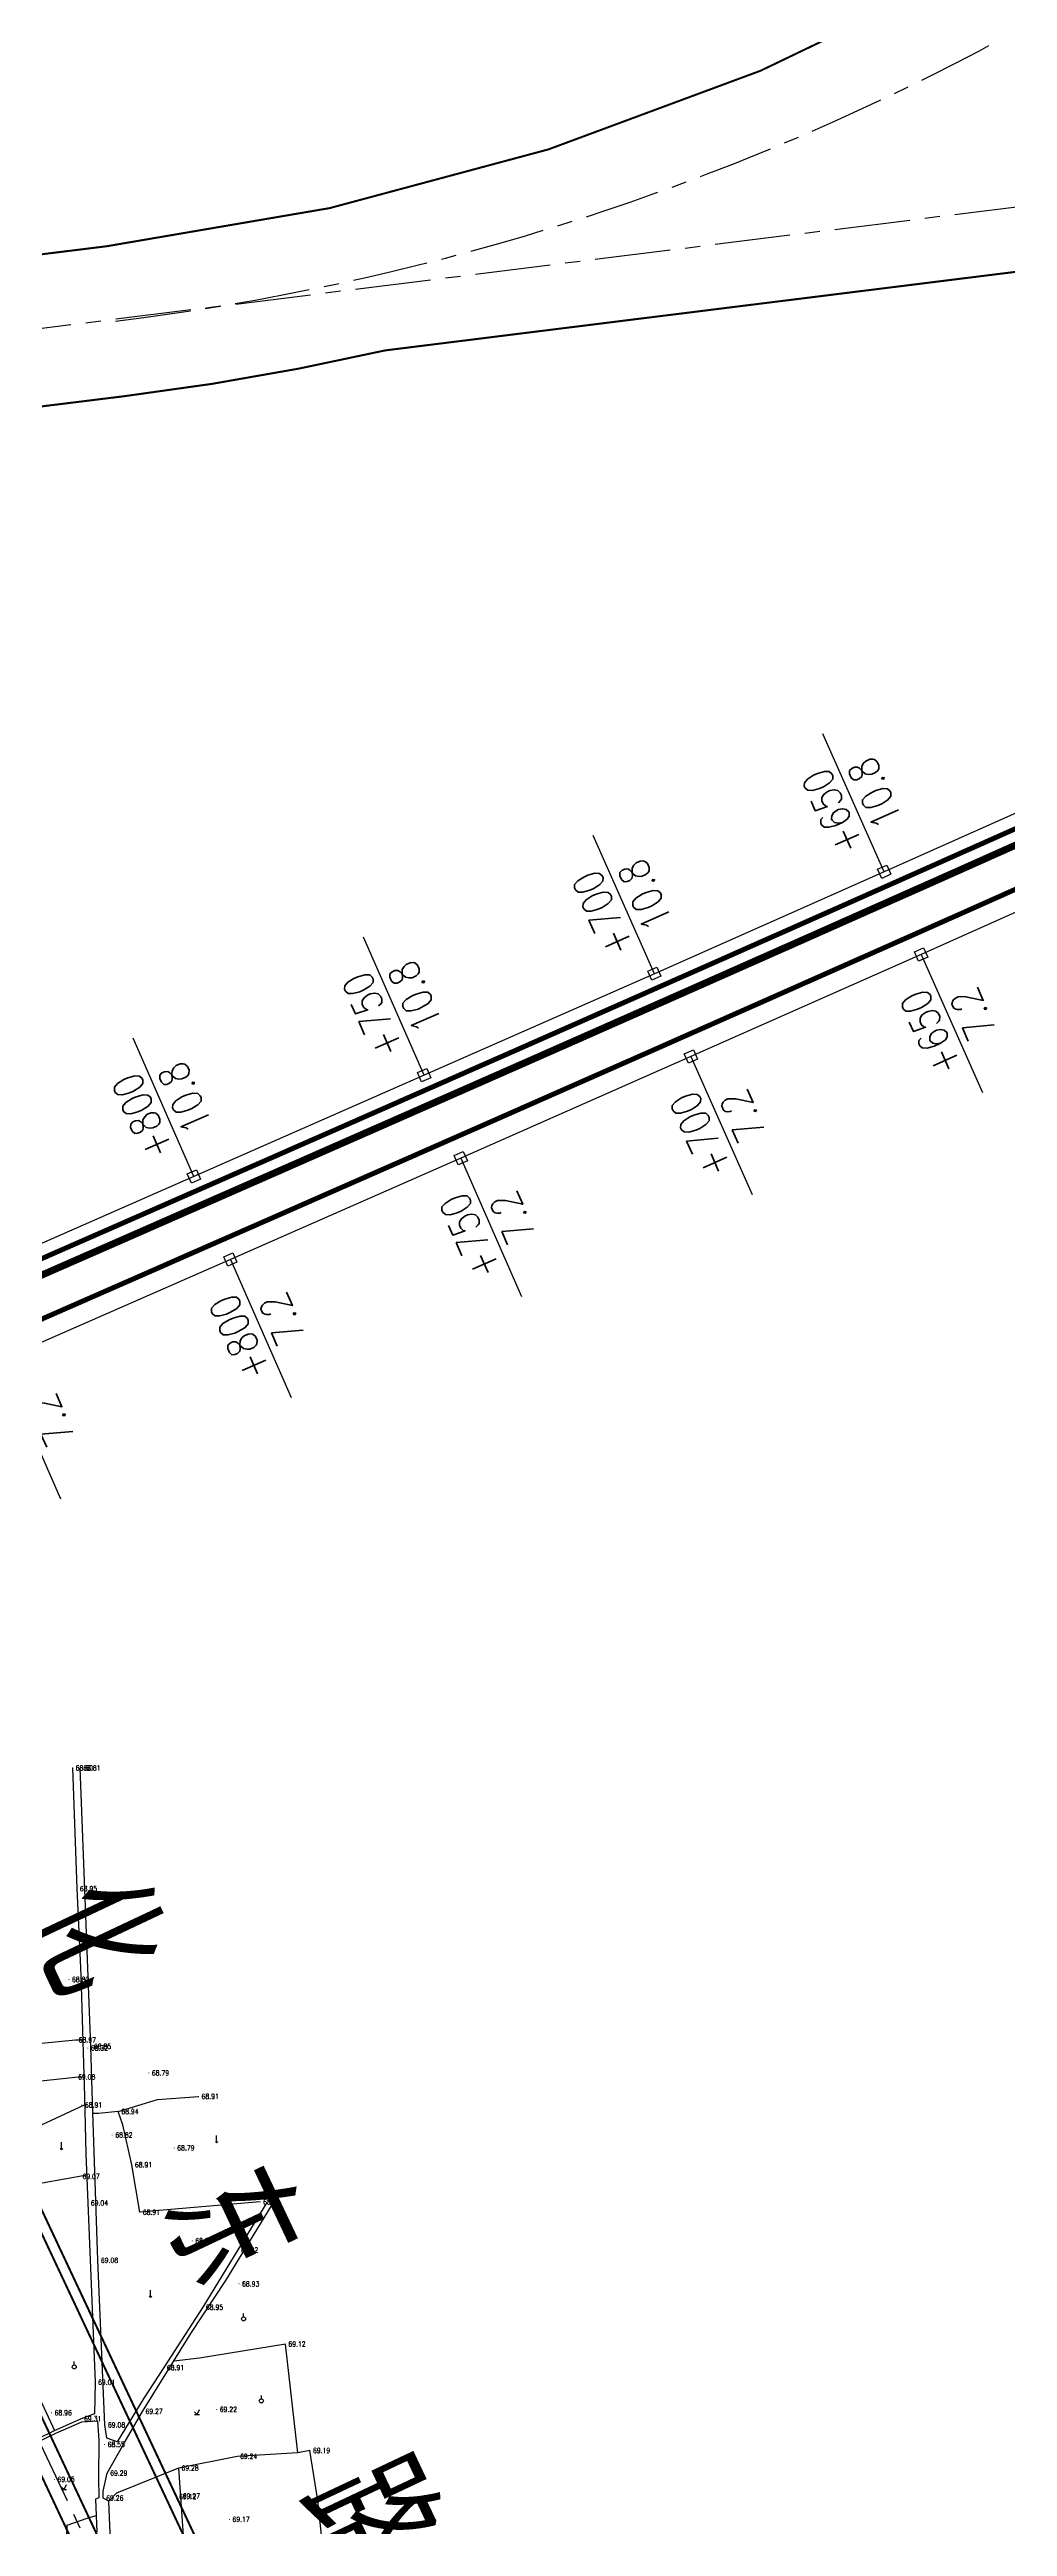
# Model space of a CAD drawing. Extents: x 10519 to 17598, y -625 to 2857.
# Drawn here: x 13254.3 to 13444.7, y 1949 to 2441.1 of the extents above; entities that cross this region are included whole.
import ezdxf
from ezdxf.enums import TextEntityAlignment as Align

# ---------------------------------------------------------------- set-up
doc = ezdxf.new("R2010")
doc.units = 0
doc.header["$MEASUREMENT"] = 0
doc.linetypes.add('CENTER', pattern=[2, 1.25, -0.25, 0.25, -0.25])
doc.linetypes.add('CENTERX2', pattern=[4, 2.5, -0.5, 0.5, -0.5])
doc.layers.get('0').update_dxf_attribs({"linetype": 'CONTINUOUS'})
doc.layers.get('DEFPOINTS').update_dxf_attribs({"linetype": 'CONTINUOUS'})
for name, color, linetype in [('00000衢化东路中线', 1, 'CENTER'), ('00000道路边线', 2, 'CONTINUOUS'), ('0000原地形', 252, 'CONTINUOUS'), ('0000道路坐标', 3, 'CENTER'), ('0000铁路', 105, 'CONTINUOUS'), ('000道路名称', 6, 'CONTINUOUS'), ('GCD', 224, 'CONTINUOUS')]:
    doc.layers.add(name, color=color, linetype=linetype)
doc.styles.add('HZ', font='txt8.shx', dxfattribs={"width": 0.8, "bigfont": 'hz.shx'})
doc.styles.get("Standard").update_dxf_attribs({"font": 'txt8.shx', "width": 0.8, "bigfont": 'hz.shx'})
doc.dimstyles.get("Standard").update_dxf_attribs({"dimtxt": 10, "dimasz": 3, "dimexe": 0.18, "dimexo": 0.0625, "dimgap": 2, "dimtad": 0, "dimdec": 1, "dimzin": 0, "dimdsep": 46, "dimtxsty": 'Standard', "dimblk": 'ARCHTICK', "dimcen": 0.09, "dimadec": 0, "dimazin": 0, "dimtfac": 1, "dimtdec": 1, "dimtofl": 0, "dimtmove": 0, "dimatfit": 3, "dimldrblk": 'ARCHTICK', "dimfxl": 1, "dimtolj": 1, "dimtzin": 0, "dimarcsym": 0})

# ---------------------------------------------------------------- blocks, each defined once
blk = doc.blocks.new('GC200')
at = {"linetype": 'Continuous', "const_width": 0.2, "flags": 128}
blk.add_lwpolyline([(-0.1, 0, 1), (0.1, 0, 1)], format="xyb", close=True, dxfattribs=at)
blk = doc.blocks.new('_ARCHTICK')
at = {"color": 0, "linetype": 'ByBlock', "const_width": 0.15}
blk.add_lwpolyline([(-0.5, -0.5), (0.5, 0.5)], dxfattribs=at)
blk = doc.blocks.new('*D40')
at = {"layer": '0000道路坐标', "color": 0, "linetype": 'ByBlock', "lineweight": -2}
blk.add_line((13182.22, 2271.03), (13126.34, 2257.41), dxfattribs=at)
at = {"layer": 'DEFPOINTS', "color": 0, "linetype": 'ByBlock'}
for p in [(13612.11, 2375.84), (13126.34, 2257.41)]:
    blk.add_point(p, dxfattribs=at)
at = {"layer": '0000道路坐标', "color": 0, "linetype": 'ByBlock', "lineweight": -2, "xscale": 3, "yscale": 3, "zscale": 3, "rotation": 193.7009052292141}
blk.add_blockref('_ARCHTICK', (13126.34, 2257.41), dxfattribs=at)
at = {"layer": '0000道路坐标', "color": 0, "linetype": 'ByBlock', "insert": (13184.16, 2271.51), "char_height": 10, "attachment_point": 5, "rotation": 13.7009}
blk.add_mtext('\\A1;R500.0', dxfattribs=at)

msp = doc.modelspace()

# ---------------------------------------------------------------- linework, layer by layer
at = {"layer": '00000衢化东路中线', "color": 6, "linetype": 'CENTERX2', "ltscale": 6}
for p, q in [((14187.39, 2502.16), (12094.78, 2241.43)), ((13159.57, 2163.23), (13293.33, 1878.52))]:
    msp.add_line(p, q, dxfattribs=at)
msp.add_arc((13206.15, 2883.39), 500, 277.0425, 356.352, dxfattribs=at)
at = {"layer": '00000道路边线', "const_width": 0.4}
for points in [[(13664.38, 2724.48, -0.285947), (13265.61, 2402.05, 0.285947), (13664.38, 2724.48, 0.067145), (13690.11, 2851.58)], [(13321, 2381.36, -0.025502), (13269.29, 2372.28, 0.025502), (13321, 2381.36, -0.025502), (13269.29, 2372.28, 0.025502), (13321, 2381.36), (14110.35, 2479.71)], [(13148.11, 2387.54, -0.439795), (13125.67, 2406.66, 0.439795), (13148.11, 2387.54), (13265.61, 2402.05), (13148.11, 2387.54, -0.439795), (13125.67, 2406.66, 0.439795), (13148.11, 2387.54), (13265.61, 2402.05), (13148.11, 2387.54)], [(13154.59, 2358.11), (13269.29, 2372.28), (13149.25, 2357.45, 0.40253), (13131.77, 2335.95, 0.089321), (13175.86, 2170.88), (13298.54, 1909.76, 0.45748), (13320.39, 1903.63), (13327.02, 1893.62), (13322.37, 1890.55, 0.381993), (13317.3, 1871.2), (13408.08, 1693.99, 0.447185), (13429.7, 1688.32)], [(13133.11, 2344.97, 0.093989), (13177.67, 2171.73), (13303.53, 1903.83)], [(13157.31, 2162.17, -0.087895), (13111.58, 2331.41, -1), (13116.56, 2331.86, 0.087895), (13161.83, 2164.29), (13284.51, 1903.16, -1), (13279.98, 1901.04), (13157.31, 2162.17)]]:
    msp.add_lwpolyline(points, format="xyb", dxfattribs=at)
at = {"layer": '00000道路边线'}
msp.add_lwpolyline([(13432.77, 1692.74, 0.4, 0.4, 0), (13428.6, 1689.98, 0.4, 0.4, -0.447185), (13409.86, 1694.9, 0.4, 0.4, 0), (13319.08, 1872.11, 0.4, 0.4, -0.381993), (13323.48, 1888.88, 0.4, 0.4, 0), (13329.79, 1893.05, 0.4, 0.4, 0), (13320.87, 1906.53, 0.4, 0.4, -0.50504), (13300.35, 1910.61, 0.4, 0.4, 0), (13177.67, 2171.73, 0.4, 0.4, -0.089321), (13133.76, 2336.11, 0.4, 0.4, -0.40253), (13149.49, 2355.46, 0.4, 0.4, 0), (13154.84, 2356.12, 0, 0, 0)], format="xyseb", dxfattribs=at)
at = {"layer": '0000原地形', "linetype": 'Continuous'}
for p, q in [((13258.9, 2099.71), (13259.75, 2075.72)), ((13262.53, 2044.37), (13260.42, 2099.7)), ((13259.75, 2075.72), (13260.53, 2058.53)), ((13260.53, 2058.53), (13261.3, 2034.41)), ((13233.34, 2043.14, 69), (13259.51, 2045.66, 69)), ((13259.51, 2045.66, 69), (13260.94, 2045.71, 69)), ((13262.95, 2031.23), (13262.53, 2044.37)), ((13234.48, 2035.62, 69.08), (13259.39, 2038.29, 69.08)), ((13259.39, 2038.29, 69.08), (13261.18, 2038.35, 69.08)), ((13261.34, 2032.75), (13233.86, 2019.99)), ((13261.3, 2034.41), (13261.56, 2023.06)), ((13267.99, 2031.44, 68.91), (13275.8, 2033.8, 68.91)), ((13275.8, 2033.8, 68.91), (13283.93, 2034.43, 68.91)), ((13263.93, 2001.87), (13262.95, 2031.23)), ((13264.07, 2031.06, 68.91), (13262.95, 2031.03, 68.91)), ((13267.99, 2031.44, 68.91), (13264.07, 2031.06, 68.91)), ((13268.91, 2028.77, 68.91), (13267.99, 2031.44, 68.91)), ((13270.68, 2020.85, 68.91), (13268.91, 2028.77, 68.91)), ((13261.56, 2023.06), (13261.92, 2013.27)), ((13261.72, 2018.8, 69.07), (13236.19, 2014.22, 69.07)), ((13272.25, 2011.42, 68.91), (13270.68, 2020.85, 68.91)), ((13261.92, 2013.27), (13263.37, 1977.64)), ((13296.16, 2013.47, 68.91), (13272.25, 2011.42, 68.91)), ((13297.51, 2013.34), (13291.77, 2003.94)), ((13289.33, 1997.89, 69.32), (13298.42, 2012.69, 69.32)), ((13291.77, 2003.94), (13284.79, 1992.54)), ((13264.98, 1976.93), (13263.93, 2001.87)), ((13282.43, 1987.31, 69.32), (13289.33, 1997.89, 69.32)), ((13284.79, 1992.54), (13277.04, 1980.55)), ((13272.79, 1971.85, 69.32), (13282.43, 1987.31, 69.32)), ((13301.18, 1985.23), (13284.1, 1982.43)), ((13303.69, 1963.62), (13301.18, 1985.23)), ((13250.06, 1979.33, 69.16), (13254.48, 1969.75, 69.16)), ((13277.04, 1980.55), (13273.06, 1974.5)), ((13284.1, 1982.43), (13279, 1981.82)), ((13263.37, 1977.64), (13263.23, 1971.34)), ((13265.33, 1969.17), (13264.98, 1976.93)), ((13273.06, 1974.5), (13267.78, 1965.82)), ((13254.48, 1969.75, 69.16), (13255.32, 1968.03, 69.16)), ((13260.58, 1970.38), (13255.08, 1967.91)), ((13255.57, 1967.53, 69.54), (13260.74, 1969.77, 69.54)), ((13263.23, 1971.34), (13260.58, 1970.38)), ((13260.74, 1969.77, 69.54), (13263.86, 1969.96, 69.54)), ((13263.86, 1969.96, 69.54), (13264.12, 1966.07, 69.54)), ((13265.7, 1966.53), (13265.33, 1969.17)), ((13268.89, 1965.05, 69.32), (13272.79, 1971.85, 69.32)), ((13255.08, 1967.91), (13245.49, 1963.23)), ((13251.18, 1965.43, 69.54), (13255.57, 1967.53, 69.54)), ((13264.12, 1966.07, 69.54), (13264.06, 1958.65, 69.54)), ((13267.78, 1965.82), (13265.7, 1966.53)), ((13265.77, 1959.58, 69.32), (13268.89, 1965.05, 69.32)), ((13306.07, 1964.08), (13303.69, 1963.62)), ((13307.61, 1954.16), (13306.07, 1964.08)), ((13264.96, 1955.99, 69.32), (13265.77, 1959.58, 69.32)), ((13279.94, 1960.6), (13267.63, 1955.63)), ((13291.58, 1962.92), (13279.94, 1960.6)), ((13279.94, 1960.6), (13281.96, 1931.75)), ((13303.69, 1963.62), (13291.58, 1962.92)), ((13264.13, 1954.68, 69.54), (13263.47, 1954.43, 69.54)), ((13263.47, 1954.43, 69.54), (13263.69, 1947.89, 69.54)), ((13264.06, 1958.65, 69.54), (13264.13, 1954.68, 69.54)), ((13264.98, 1954.63, 69.32), (13264.96, 1955.99, 69.32)), ((13266.09, 1954, 69.32), (13264.98, 1954.63, 69.32)), ((13267.63, 1955.63), (13266.09, 1954)), ((13266.21, 1950.79, 69.32), (13266.09, 1954, 69.32)), ((13308.39, 1947.26), (13307.61, 1954.16)), ((13257.66, 1944.42, 69.54), (13257.83, 1949.26, 69.54)), ((13257.83, 1949.26, 69.54), (13261.78, 1950.61, 69.54)), ((13261.78, 1950.61, 69.54), (13263.58, 1951.16, 69.54)), ((13267.42, 1924.8, 69.32), (13266.21, 1950.79, 69.32))]:
    msp.add_line(p, q, dxfattribs=at)
at = {"layer": '0000原地形'}
for p, q in [((13256.45, 2024.12), (13256.7, 2023.82)), ((13256.7, 2023.82), (13256.7, 2025.32)), ((13256.7, 2023.82), (13256.95, 2024.12)), ((13287.28, 2025.49), (13287.53, 2025.19)), ((13287.53, 2025.19), (13287.53, 2026.69)), ((13287.53, 2025.19), (13287.78, 2025.49)), ((13274.14, 1994.76), (13274.39, 1994.46)), ((13274.39, 1994.46), (13274.39, 1995.96)), ((13274.39, 1994.46), (13274.64, 1994.76)), ((13292.88, 1990.63), (13292.88, 1991.33)), ((13259.23, 1981.09), (13259.23, 1981.79)), ((13296.41, 1974.34), (13296.41, 1975.04)), ((13283.13, 1971.74), (13283.63, 1971.24)), ((13283.13, 1971.24), (13284.13, 1971.24)), ((13283.63, 1971.24), (13284.13, 1972.24)), ((13256.72, 1956.82), (13257.22, 1956.32)), ((13256.72, 1956.32), (13257.72, 1956.32)), ((13257.22, 1956.32), (13257.72, 1957.32))]:
    msp.add_line(p, q, dxfattribs=at)
for centre in [(13292.88, 1990.23), (13259.23, 1980.69), (13296.41, 1973.94)]:
    msp.add_ellipse(centre, major_axis=(-0.283, 0.283), ratio=1, start_param=3.926991, end_param=10.210176, dxfattribs=at)
at = {"layer": '0000铁路'}
for p, q in [((13420.19, 2277.78, -145.26), (13408, 2305.19, -145.26)), ((13465.83, 2298.14, -145.26), (13420.19, 2277.78, -145.26)), ((13374.51, 2257.52, -145.26), (13362.37, 2284.96, -145.26)), ((13473.19, 2281.71, -145.26), (13427.51, 2261.33, -145.26)), ((13420.19, 2277.78, -145.26), (13374.51, 2257.52, -145.26)), ((13328.78, 2237.35, -145.26), (13316.69, 2264.8, -145.26)), ((13427.51, 2261.33, -145.26), (13381.79, 2241.06, -145.26)), ((13427.51, 2261.33, -145.26), (13439.7, 2233.92, -145.26)), ((13374.51, 2257.52, -145.26), (13328.78, 2237.35, -145.26)), ((13283.01, 2217.23, -145.26), (13270.95, 2244.7, -145.26)), ((13381.79, 2241.06, -145.26), (13336.03, 2220.87, -145.26)), ((13381.79, 2241.06, -145.26), (13393.92, 2213.62, -145.26)), ((13328.78, 2237.35, -145.26), (13283.01, 2217.23, -145.26)), ((13336.03, 2220.87, -145.26), (13290.25, 2200.75, -145.26)), ((13336.03, 2220.87, -145.26), (13348.12, 2193.41, -145.26)), ((13283.01, 2217.23, -145.26), (13237.23, 2197.15, -145.26)), ((13290.25, 2200.75, -145.26), (13244.46, 2180.66, -145.26)), ((13290.25, 2200.75, -145.26), (13302.31, 2173.28, -145.26)), ((13244.46, 2180.66, -145.26), (13256.5, 2153.19, -145.26))]:
    msp.add_line(p, q, dxfattribs=at)
at = {"layer": '0000铁路', "linetype": 'Continuous', "ltscale": 2, "const_width": 1.4, "elevation": -145.26}
msp.add_lwpolyline([(13449.25, 2284.38), (13440.12, 2280.3), (13430.99, 2276.23), (13421.85, 2272.17), (13412.71, 2268.11), (13403.57, 2264.05), (13394.43, 2260), (13385.29, 2255.95), (13376.14, 2251.9), (13366.99, 2247.86), (13357.85, 2243.82), (13348.7, 2239.78), (13339.55, 2235.75), (13330.39, 2231.72), (13321.24, 2227.69), (13312.09, 2223.67), (13302.93, 2219.64), (13293.78, 2215.62), (13284.62, 2211.6), (13275.47, 2207.58), (13266.31, 2203.56), (13257.15, 2199.55), (13247.99, 2195.53)], dxfattribs=at)
at = {"layer": '0000铁路', "const_width": 1, "elevation": -145.26}
for points in [[(13449.38, 2287.72), (13444.82, 2285.68), (13440.25, 2283.64), (13435.68, 2281.61), (13431.11, 2279.57), (13426.54, 2277.54), (13421.97, 2275.5), (13417.4, 2273.47), (13412.83, 2271.44), (13408.26, 2269.41), (13403.69, 2267.38), (13399.11, 2265.35), (13394.54, 2263.33), (13389.97, 2261.3), (13385.39, 2259.27), (13380.82, 2257.25), (13376.24, 2255.23), (13371.67, 2253.2), (13367.09, 2251.18), (13362.52, 2249.16), (13357.94, 2247.14), (13353.36, 2245.12), (13348.79, 2243.1), (13344.21, 2241.08), (13339.63, 2239.07), (13335.05, 2237.05), (13330.47, 2235.03), (13325.89, 2233.02), (13321.32, 2231), (13316.74, 2228.99), (13312.16, 2226.97), (13307.58, 2224.96), (13303, 2222.95), (13298.42, 2220.93), (13293.83, 2218.92), (13289.25, 2216.91), (13284.67, 2214.9), (13280.09, 2212.89), (13275.51, 2210.88), (13270.93, 2208.87), (13266.35, 2206.86), (13261.76, 2204.85), (13257.18, 2202.84), (13252.6, 2200.83)], [(13449.3, 2275.63), (13444.73, 2273.6), (13440.16, 2271.56), (13435.59, 2269.52), (13431.01, 2267.49), (13426.44, 2265.45), (13421.87, 2263.42), (13417.29, 2261.39), (13412.72, 2259.36), (13408.15, 2257.33), (13403.57, 2255.3), (13399, 2253.27), (13394.42, 2251.24), (13389.84, 2249.22), (13385.27, 2247.19), (13380.69, 2245.17), (13376.11, 2243.14), (13371.54, 2241.12), (13366.96, 2239.1), (13362.38, 2237.08), (13357.8, 2235.06), (13353.22, 2233.04), (13348.64, 2231.02), (13344.07, 2229), (13339.49, 2226.98), (13334.91, 2224.97), (13330.33, 2222.95), (13325.75, 2220.93), (13321.16, 2218.92), (13316.58, 2216.9), (13312, 2214.89), (13307.42, 2212.88), (13302.84, 2210.86), (13298.26, 2208.85), (13293.68, 2206.84), (13289.09, 2204.83), (13284.51, 2202.82), (13279.93, 2200.81), (13275.35, 2198.79), (13270.77, 2196.78), (13266.18, 2194.77), (13261.6, 2192.76), (13257.02, 2190.75), (13252.43, 2188.74)]]:
    msp.add_lwpolyline(points, dxfattribs=at)
at = {"layer": '0000铁路', "linetype": 'Continuous', "ltscale": 2, "elevation": -145.26}
for points in [[(13419.69, 2276.46), (13418.87, 2278.28), (13420.7, 2279.1), (13421.51, 2277.27), (13419.69, 2276.46)], [(13427, 2260.01), (13426.19, 2261.84), (13428.02, 2262.65), (13428.83, 2260.82), (13427, 2260.01)], [(13374, 2256.2), (13373.19, 2258.03), (13375.02, 2258.84), (13375.83, 2257.01), (13374, 2256.2)], [(13381.28, 2239.74), (13380.47, 2241.57), (13382.3, 2242.38), (13383.1, 2240.55), (13381.28, 2239.74)], [(13328.26, 2236.03), (13327.46, 2237.86), (13329.29, 2238.66), (13330.09, 2236.83), (13328.26, 2236.03)], [(13335.52, 2219.55), (13334.71, 2221.38), (13336.54, 2222.19), (13337.35, 2220.36), (13335.52, 2219.55)], [(13282.5, 2215.91), (13281.7, 2217.74), (13283.53, 2218.55), (13284.33, 2216.72), (13282.5, 2215.91)], [(13289.74, 2199.43), (13288.93, 2201.26), (13290.76, 2202.07), (13291.57, 2200.23), (13289.74, 2199.43)]]:
    msp.add_lwpolyline(points, dxfattribs=at)

# ---------------------------------------------------------------- block references
at = {"layer": 'GCD', "linetype": 'Continuous'}
ref = msp.add_blockref('GC200', (13258.9, 2099.71, 68.8), dxfattribs=dict(at, xscale=0.5, yscale=0.5, zscale=0.5))
ref.add_attrib('height', '68.80', dxfattribs={"linetype": 'Continuous', "height": 1, "style": 'HZ', "width": 0.8}).set_placement((13259.5, 2099.71, 68.8), align=Align.MIDDLE_LEFT)
ref = msp.add_blockref('GC200', (13260.42, 2099.7, 68.81), dxfattribs=dict(at, xscale=0.5, yscale=0.5, zscale=0.5))
ref.add_attrib('height', '68.81', dxfattribs={"linetype": 'Continuous', "height": 1, "style": 'HZ', "width": 0.8}).set_placement((13261.02, 2099.7, 68.81), align=Align.MIDDLE_LEFT)
ref = msp.add_blockref('GC200', (13259.75, 2075.72, 68.94), dxfattribs=dict(at, xscale=0.5, yscale=0.5, zscale=0.5))
ref.add_attrib('height', '68.95', dxfattribs={"linetype": 'Continuous', "height": 1, "style": 'HZ', "width": 0.8}).set_placement((13260.35, 2075.72, 68.94), align=Align.MIDDLE_LEFT)
ref = msp.add_blockref('GC200', (13258.18, 2057.67, 68.8), dxfattribs=dict(at, xscale=0.5, yscale=0.5, zscale=0.5))
ref.add_attrib('height', '68.80', dxfattribs={"linetype": 'Continuous', "height": 1, "style": 'HZ', "width": 0.8}).set_placement((13258.78, 2057.67, 68.8), align=Align.MIDDLE_LEFT)
ref = msp.add_blockref('GC200', (13259.51, 2045.66, 68.97), dxfattribs=dict(at, xscale=0.5, yscale=0.5, zscale=0.5))
ref.add_attrib('height', '68.97', dxfattribs={"linetype": 'Continuous', "height": 1, "style": 'HZ', "width": 0.8}).set_placement((13260.11, 2045.66, 68.97), align=Align.MIDDLE_LEFT)
ref = msp.add_blockref('GC200', (13261.93, 2044.04, 68.32), dxfattribs=dict(at, xscale=0.5, yscale=0.5, zscale=0.5))
ref.add_attrib('height', '68.32', dxfattribs={"linetype": 'Continuous', "height": 1, "style": 'HZ', "width": 0.8}).set_placement((13262.53, 2044.04, 68.32), align=Align.MIDDLE_LEFT)
ref = msp.add_blockref('GC200', (13262.53, 2044.37, 68.85), dxfattribs=dict(at, xscale=0.5, yscale=0.5, zscale=0.5))
ref.add_attrib('height', '68.85', dxfattribs={"linetype": 'Continuous', "height": 1, "style": 'HZ', "width": 0.8}).set_placement((13263.13, 2044.37, 68.85), align=Align.MIDDLE_LEFT)
ref = msp.add_blockref('GC200', (13259.39, 2038.29, 69.08), dxfattribs=dict(at, xscale=0.5, yscale=0.5, zscale=0.5))
ref.add_attrib('height', '69.08', dxfattribs={"linetype": 'Continuous', "height": 1, "style": 'HZ', "width": 0.8}).set_placement((13259.99, 2038.29, 69.08), align=Align.MIDDLE_LEFT)
ref = msp.add_blockref('GC200', (13274.05, 2039.11, 68.79), dxfattribs=dict(at, xscale=0.5, yscale=0.5, zscale=0.5))
ref.add_attrib('height', '68.79', dxfattribs={"linetype": 'Continuous', "height": 1, "style": 'HZ', "width": 0.8}).set_placement((13274.65, 2039.11, 68.79), align=Align.MIDDLE_LEFT)
ref = msp.add_blockref('GC200', (13260.75, 2032.74, 68.91), dxfattribs=dict(at, xscale=0.5, yscale=0.5, zscale=0.5))
ref.add_attrib('height', '68.91', dxfattribs={"linetype": 'Continuous', "height": 1, "style": 'HZ', "width": 0.8}).set_placement((13261.35, 2032.74, 68.91), align=Align.MIDDLE_LEFT)
ref = msp.add_blockref('GC200', (13283.93, 2034.43, 68.91), dxfattribs=dict(at, xscale=0.5, yscale=0.5, zscale=0.5))
ref.add_attrib('height', '68.91', dxfattribs={"linetype": 'Continuous', "height": 1, "style": 'HZ', "width": 0.8}).set_placement((13284.53, 2034.43, 68.91), align=Align.MIDDLE_LEFT)
ref = msp.add_blockref('GC200', (13267.99, 2031.44, 68.94), dxfattribs=dict(at, xscale=0.5, yscale=0.5, zscale=0.5))
ref.add_attrib('height', '68.94', dxfattribs={"linetype": 'Continuous', "height": 1, "style": 'HZ', "width": 0.8}).set_placement((13268.59, 2031.44, 68.94), align=Align.MIDDLE_LEFT)
ref = msp.add_blockref('GC200', (13266.79, 2026.77, 68.82), dxfattribs=dict(at, xscale=0.5, yscale=0.5, zscale=0.5))
ref.add_attrib('height', '68.82', dxfattribs={"linetype": 'Continuous', "height": 1, "style": 'HZ', "width": 0.8}).set_placement((13267.39, 2026.77, 68.82), align=Align.MIDDLE_LEFT)
ref = msp.add_blockref('GC200', (13279.09, 2024.2, 68.78), dxfattribs=dict(at, xscale=0.5, yscale=0.5, zscale=0.5))
ref.add_attrib('height', '68.79', dxfattribs={"linetype": 'Continuous', "height": 1, "style": 'HZ', "width": 0.8}).set_placement((13279.69, 2024.2, 68.78), align=Align.MIDDLE_LEFT)
ref = msp.add_blockref('GC200', (13260.26, 2018.54, 69.07), dxfattribs=dict(at, xscale=0.5, yscale=0.5, zscale=0.5))
ref.add_attrib('height', '69.07', dxfattribs={"linetype": 'Continuous', "height": 1, "style": 'HZ', "width": 0.8}).set_placement((13260.86, 2018.54, 69.07), align=Align.MIDDLE_LEFT)
ref = msp.add_blockref('GC200', (13270.68, 2020.85, 68.91), dxfattribs=dict(at, xscale=0.5, yscale=0.5, zscale=0.5))
ref.add_attrib('height', '68.91', dxfattribs={"linetype": 'Continuous', "height": 1, "style": 'HZ', "width": 0.8}).set_placement((13271.28, 2020.85, 68.91), align=Align.MIDDLE_LEFT)
ref = msp.add_blockref('GC200', (13261.92, 2013.27, 69.04), dxfattribs=dict(at, xscale=0.5, yscale=0.5, zscale=0.5))
ref.add_attrib('height', '69.04', dxfattribs={"linetype": 'Continuous', "height": 1, "style": 'HZ', "width": 0.8}).set_placement((13262.52, 2013.27, 69.04), align=Align.MIDDLE_LEFT)
ref = msp.add_blockref('GC200', (13296.16, 2013.47, 68.91), dxfattribs=dict(at, xscale=0.5, yscale=0.5, zscale=0.5))
ref.add_attrib('height', '68.91', dxfattribs={"linetype": 'Continuous', "height": 1, "style": 'HZ', "width": 0.8}).set_placement((13296.76, 2013.47, 68.91), align=Align.MIDDLE_LEFT)
ref = msp.add_blockref('GC200', (13272.25, 2011.42, 68.91), dxfattribs=dict(at, xscale=0.5, yscale=0.5, zscale=0.5))
ref.add_attrib('height', '68.91', dxfattribs={"linetype": 'Continuous', "height": 1, "style": 'HZ', "width": 0.8}).set_placement((13272.85, 2011.42, 68.91), align=Align.MIDDLE_LEFT)
ref = msp.add_blockref('GC200', (13282.68, 2005.74, 68.82), dxfattribs=dict(at, xscale=0.5, yscale=0.5, zscale=0.5))
ref.add_attrib('height', '68.82', dxfattribs={"linetype": 'Continuous', "height": 1, "style": 'HZ', "width": 0.8}).set_placement((13283.28, 2005.74, 68.82), align=Align.MIDDLE_LEFT)
ref = msp.add_blockref('GC200', (13291.77, 2003.94, 68.92), dxfattribs=dict(at, xscale=0.5, yscale=0.5, zscale=0.5))
ref.add_attrib('height', '68.92', dxfattribs={"linetype": 'Continuous', "height": 1, "style": 'HZ', "width": 0.8}).set_placement((13292.37, 2003.94, 68.92), align=Align.MIDDLE_LEFT)
ref = msp.add_blockref('GC200', (13263.93, 2001.87, 69.08), dxfattribs=dict(at, xscale=0.5, yscale=0.5, zscale=0.5))
ref.add_attrib('height', '69.08', dxfattribs={"linetype": 'Continuous', "height": 1, "style": 'HZ', "width": 0.8}).set_placement((13264.53, 2001.87, 69.08), align=Align.MIDDLE_LEFT)
ref = msp.add_blockref('GC200', (13291.97, 1997.18, 68.93), dxfattribs=dict(at, xscale=0.5, yscale=0.5, zscale=0.5))
ref.add_attrib('height', '68.93', dxfattribs={"linetype": 'Continuous', "height": 1, "style": 'HZ', "width": 0.8}).set_placement((13292.57, 1997.18, 68.93), align=Align.MIDDLE_LEFT)
ref = msp.add_blockref('GC200', (13284.79, 1992.54, 68.95), dxfattribs=dict(at, xscale=0.5, yscale=0.5, zscale=0.5))
ref.add_attrib('height', '68.95', dxfattribs={"linetype": 'Continuous', "height": 1, "style": 'HZ', "width": 0.8}).set_placement((13285.39, 1992.54, 68.95), align=Align.MIDDLE_LEFT)
ref = msp.add_blockref('GC200', (13301.18, 1985.23, 69.12), dxfattribs=dict(at, xscale=0.5, yscale=0.5, zscale=0.5))
ref.add_attrib('height', '69.12', dxfattribs={"linetype": 'Continuous', "height": 1, "style": 'HZ', "width": 0.8}).set_placement((13301.78, 1985.23, 69.12), align=Align.MIDDLE_LEFT)
ref = msp.add_blockref('GC200', (13277.04, 1980.55, 68.91), dxfattribs=dict(at, xscale=0.5, yscale=0.5, zscale=0.5))
ref.add_attrib('height', '68.91', dxfattribs={"linetype": 'Continuous', "height": 1, "style": 'HZ', "width": 0.8}).set_placement((13277.64, 1980.55, 68.91), align=Align.MIDDLE_LEFT)
ref = msp.add_blockref('GC200', (13263.37, 1977.64, 69.01), dxfattribs=dict(at, xscale=0.5, yscale=0.5, zscale=0.5))
ref.add_attrib('height', '69.01', dxfattribs={"linetype": 'Continuous', "height": 1, "style": 'HZ', "width": 0.8}).set_placement((13263.97, 1977.64, 69.01), align=Align.MIDDLE_LEFT)
ref = msp.add_blockref('GC200', (13254.72, 1971.58, 68.96), dxfattribs=dict(at, xscale=0.5, yscale=0.5, zscale=0.5))
ref.add_attrib('height', '68.96', dxfattribs={"linetype": 'Continuous', "height": 1, "style": 'HZ', "width": 0.8}).set_placement((13255.32, 1971.58, 68.96), align=Align.MIDDLE_LEFT)
ref = msp.add_blockref('GC200', (13260.58, 1970.38, 69.31), dxfattribs=dict(at, xscale=0.5, yscale=0.5, zscale=0.5))
ref.add_attrib('height', '69.31', dxfattribs={"linetype": 'Continuous', "height": 1, "style": 'HZ', "width": 0.8}).set_placement((13261.18, 1970.38, 69.31), align=Align.MIDDLE_LEFT)
ref = msp.add_blockref('GC200', (13265.33, 1969.17, 69.08), dxfattribs=dict(at, xscale=0.5, yscale=0.5, zscale=0.5))
ref.add_attrib('height', '69.08', dxfattribs={"linetype": 'Continuous', "height": 1, "style": 'HZ', "width": 0.8}).set_placement((13265.93, 1969.17, 69.08), align=Align.MIDDLE_LEFT)
ref = msp.add_blockref('GC200', (13272.79, 1971.85, 69.27), dxfattribs=dict(at, xscale=0.5, yscale=0.5, zscale=0.5))
ref.add_attrib('height', '69.27', dxfattribs={"linetype": 'Continuous', "height": 1, "style": 'HZ', "width": 0.8}).set_placement((13273.39, 1971.85, 69.27), align=Align.MIDDLE_LEFT)
ref = msp.add_blockref('GC200', (13287.54, 1972.24), dxfattribs=dict(at, xscale=0.5, yscale=0.5, zscale=0.5))
ref.add_attrib('height', '69.22', dxfattribs={"linetype": 'Continuous', "height": 1, "style": 'HZ', "width": 0.8}).set_placement((13288.14, 1972.24), align=Align.MIDDLE_LEFT)
ref = msp.add_blockref('GC200', (13265.26, 1965.28, 68.55), dxfattribs=dict(at, xscale=0.5, yscale=0.5, zscale=0.5))
ref.add_attrib('height', '68.55', dxfattribs={"linetype": 'Continuous', "height": 1, "style": 'HZ', "width": 0.8}).set_placement((13265.86, 1965.28, 68.55), align=Align.MIDDLE_LEFT)
ref = msp.add_blockref('GC200', (13306.07, 1964.08, 69.19), dxfattribs=dict(at, xscale=0.5, yscale=0.5, zscale=0.5))
ref.add_attrib('height', '69.19', dxfattribs={"linetype": 'Continuous', "height": 1, "style": 'HZ', "width": 0.8}).set_placement((13306.67, 1964.08, 69.19), align=Align.MIDDLE_LEFT)
ref = msp.add_blockref('GC200', (13255.3, 1958.34), dxfattribs=dict(at, xscale=0.5, yscale=0.5, zscale=0.5))
ref.add_attrib('height', '69.05', dxfattribs={"linetype": 'Continuous', "height": 1, "style": 'HZ', "width": 0.8}).set_placement((13255.9, 1958.34), align=Align.MIDDLE_LEFT)
ref = msp.add_blockref('GC200', (13265.77, 1959.58, 69.29), dxfattribs=dict(at, xscale=0.5, yscale=0.5, zscale=0.5))
ref.add_attrib('height', '69.29', dxfattribs={"linetype": 'Continuous', "height": 1, "style": 'HZ', "width": 0.8}).set_placement((13266.37, 1959.58, 69.29), align=Align.MIDDLE_LEFT)
ref = msp.add_blockref('GC200', (13279.94, 1960.6, 69.28), dxfattribs=dict(at, xscale=0.5, yscale=0.5, zscale=0.5))
ref.add_attrib('height', '69.28', dxfattribs={"linetype": 'Continuous', "height": 1, "style": 'HZ', "width": 0.8}).set_placement((13280.54, 1960.6, 69.28), align=Align.MIDDLE_LEFT)
ref = msp.add_blockref('GC200', (13291.58, 1962.92, 69.24), dxfattribs=dict(at, xscale=0.5, yscale=0.5, zscale=0.5))
ref.add_attrib('height', '69.24', dxfattribs={"linetype": 'Continuous', "height": 1, "style": 'HZ', "width": 0.8}).set_placement((13292.18, 1962.92, 69.24), align=Align.MIDDLE_LEFT)
ref = msp.add_blockref('GC200', (13264.98, 1954.63, 69.26), dxfattribs=dict(at, xscale=0.5, yscale=0.5, zscale=0.5))
ref.add_attrib('height', '69.26', dxfattribs={"linetype": 'Continuous', "height": 1, "style": 'HZ', "width": 0.8}).set_placement((13265.58, 1954.63, 69.26), align=Align.MIDDLE_LEFT)
ref = msp.add_blockref('GC200', (13279.46, 1954.93, 69.12), dxfattribs=dict(at, xscale=0.5, yscale=0.5, zscale=0.5))
ref.add_attrib('height', '69.12', dxfattribs={"linetype": 'Continuous', "height": 1, "style": 'HZ', "width": 0.8}).set_placement((13280.06, 1954.93, 69.12), align=Align.MIDDLE_LEFT)
ref = msp.add_blockref('GC200', (13280.19, 1955.02, 69.27), dxfattribs=dict(at, xscale=0.5, yscale=0.5, zscale=0.5))
ref.add_attrib('height', '69.27', dxfattribs={"linetype": 'Continuous', "height": 1, "style": 'HZ', "width": 0.8}).set_placement((13280.79, 1955.02, 69.27), align=Align.MIDDLE_LEFT)
ref = msp.add_blockref('GC200', (13290.08, 1950.4, 69.17), dxfattribs=dict(at, xscale=0.5, yscale=0.5, zscale=0.5))
ref.add_attrib('height', '69.17', dxfattribs={"linetype": 'Continuous', "height": 1, "style": 'HZ', "width": 0.8}).set_placement((13290.68, 1950.4, 69.17), align=Align.MIDDLE_LEFT)

# ---------------------------------------------------------------- texts
at = {"layer": '0000铁路', "width": 0.8}
for s, rotation, p in [('10.8', 113.9744, (13421.04, 2294.57, -145.26)), ('+650', 113.9744, (13412.64, 2290.83, -145.26)), ('10.8', 113.8532, (13375.39, 2274.31, -145.26)), ('+700', 113.8532, (13366.98, 2270.59, -145.26)), ('10.8', 113.7623, (13329.69, 2254.14, -145.26)), ('+750', 113.7623, (13321.27, 2250.43, -145.26)), ('7.2', 113.9744, (13440.55, 2250.71, -145.26)), ('+650', 113.9744, (13432.14, 2246.97, -145.26)), ('10.8', 113.7017, (13283.94, 2234.02, -145.26)), ('+800', 113.7017, (13275.52, 2230.32, -145.26)), ('7.2', 113.8532, (13394.8, 2230.41, -145.26)), ('+700', 113.8532, (13386.39, 2226.69, -145.26)), ('+750', 113.7623, (13340.61, 2206.5, -145.26)), ('7.2', 113.7623, (13349.03, 2210.21, -145.26)), ('+800', 113.7017, (13294.81, 2186.37, -145.26)), ('7.2', 113.7017, (13303.24, 2190.07, -145.26)), ('7.2', 113.6715, (13257.44, 2169.97, -145.26))]:
    msp.add_text(s, height=6, rotation=rotation, dxfattribs=at).set_placement(p, align=Align.CENTER)
at = {"layer": '000道路名称', "color": 0, "width": 0.8}
msp.add_text('衢   化   东   路', height=25, rotation=295.2648, dxfattribs=at).set_placement((13220.5, 2127.17))

# ---------------------------------------------------------------- dimensions: what is measured, and where the dimension line sits
at = {"layer": '0000道路坐标', "linetype": 'ByBlock'}
dim = msp.add_radius_dim(center=(13612.11, 2375.84), mpoint=(13126.34, 2257.41), dimstyle='Standard', dxfattribs=at)
dim.commit()
dim.dimension.update_dxf_attribs({"geometry": '*D40', "text_midpoint": (13184.16, 2271.51), "dimtype": 164})

doc.saveas('drawing.dxf')
